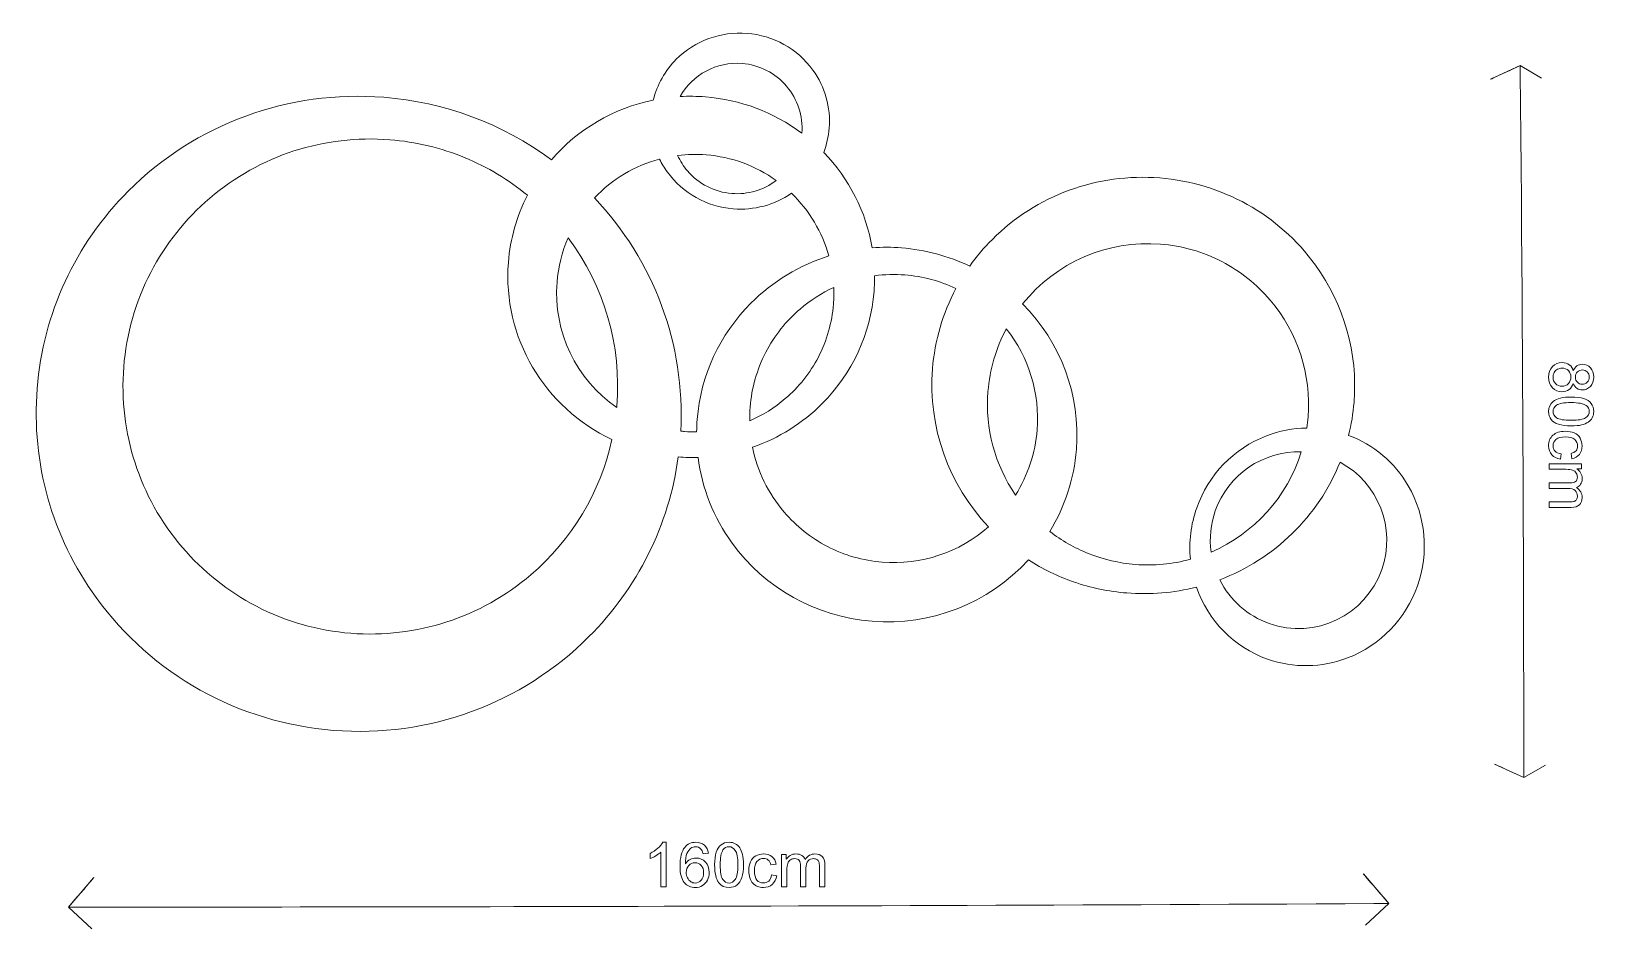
# Model space of a CAD drawing. Header units: inches. Extents: x -50 to 20.2, y 11.5 to 51.8.
import ezdxf

# ---------------------------------------------------------------- set-up
doc = ezdxf.new("R2010")
doc.units = ezdxf.units.IN
doc.header["$MEASUREMENT"] = 0
doc.layers.add('Layer 1', color=7, linetype='Continuous')

msp = doc.modelspace()

# ---------------------------------------------------------------- linework, layer by layer
at = {"layer": 'Layer 1', "color": 250, "lineweight": 18}
for points, knots in [([(-26.622, 46.045), (-25.435, 47.416), (-23.82, 48.358), (-22.042, 48.723), (-22.042, 48.723), (-21.872, 49.415), (-21.512, 50.048), (-21.007, 50.552), (-21.007, 50.552), (-20.169, 51.39), (-19.01, 51.811), (-17.829, 51.717), (-17.829, 51.717), (-16.648, 51.624), (-15.569, 51.026), (-14.873, 50.066), (-14.873, 50.066), (-14.325, 49.309), (-14.064, 48.393), (-14.138, 47.461), (-14.138, 47.461), (-14.168, 47.088), (-14.25, 46.722), (-14.384, 46.372), (-14.384, 46.372), (-13.245, 45.196), (-12.479, 43.706), (-12.208, 42.089), (-12.208, 42.089), (-11.768, 42.121), (-11.327, 42.119), (-10.887, 42.085), (-10.887, 42.085), (-9.824, 42), (-8.786, 41.723), (-7.824, 41.262), (-7.824, 41.262), (-7.52, 41.692), (-7.179, 42.095), (-6.806, 42.467), (-6.806, 42.467), (-4.823, 44.45), (-2.081, 45.444), (0.713, 45.223), (0.713, 45.223), (3.508, 45.002), (6.061, 43.587), (7.708, 41.315), (7.708, 41.315), (9.004, 39.526), (9.62, 37.36), (9.446, 35.157), (9.446, 35.157), (9.406, 34.654), (9.325, 34.156), (9.204, 33.667), (9.204, 33.667), (10.334, 33.245), (11.273, 32.448), (11.88, 31.404), (11.88, 31.404), (12.674, 30.038), (12.819, 28.402), (12.295, 26.914), (12.295, 26.914), (11.771, 25.427), (10.632, 24.242), (9.16, 23.676), (9.16, 23.676), (8, 23.23), (6.733, 23.208), (5.56, 23.621), (5.56, 23.621), (4.047, 24.154), (2.885, 25.346), (2.363, 26.851), (2.363, 26.851), (1.343, 26.593), (0.288, 26.506), (-0.762, 26.589), (-0.762, 26.589), (-1.577, 26.654), (-2.382, 26.82), (-3.155, 27.087), (-3.155, 27.087), (-3.869, 27.334), (-4.552, 27.665), (-5.188, 28.073), (-5.188, 28.073), (-6.978, 26.116), (-9.568, 25.112), (-12.214, 25.321), (-12.214, 25.321), (-14.727, 25.52), (-17.022, 26.791), (-18.503, 28.833), (-18.503, 28.833), (-19.327, 29.968), (-19.855, 31.288), (-20.03, 32.679), (-20.03, 32.679), (-20.327, 32.669), (-20.624, 32.675), (-20.921, 32.696), (-20.921, 32.696), (-21.127, 31.176), (-21.581, 29.7), (-22.266, 28.326), (-22.266, 28.326), (-22.949, 26.958), (-23.852, 25.71), (-24.933, 24.629), (-24.933, 24.629), (-27.958, 21.601), (-32.144, 20.085), (-36.406, 20.422), (-36.406, 20.422), (-40.67, 20.759), (-44.565, 22.917), (-47.077, 26.383), (-47.077, 26.383), (-49.055, 29.112), (-49.994, 32.416), (-49.728, 35.777), (-49.728, 35.777), (-49.462, 39.137), (-48.014, 42.255), (-45.632, 44.638), (-45.632, 44.638), (-42.606, 47.666), (-38.42, 49.183), (-34.157, 48.846), (-34.157, 48.846), (-31.427, 48.63), (-28.825, 47.67), (-26.622, 46.045)], [0, 0, 0, 0, 0.028571, 0.028571, 0.028571, 0.028571, 0.057143, 0.057143, 0.057143, 0.057143, 0.085714, 0.085714, 0.085714, 0.085714, 0.114286, 0.114286, 0.114286, 0.114286, 0.142857, 0.142857, 0.142857, 0.142857, 0.171429, 0.171429, 0.171429, 0.171429, 0.2, 0.2, 0.2, 0.2, 0.228571, 0.228571, 0.228571, 0.228571, 0.257143, 0.257143, 0.257143, 0.257143, 0.285714, 0.285714, 0.285714, 0.285714, 0.314286, 0.314286, 0.314286, 0.314286, 0.342857, 0.342857, 0.342857, 0.342857, 0.371429, 0.371429, 0.371429, 0.371429, 0.4, 0.4, 0.4, 0.4, 0.428571, 0.428571, 0.428571, 0.428571, 0.457143, 0.457143, 0.457143, 0.457143, 0.485714, 0.485714, 0.485714, 0.485714, 0.514286, 0.514286, 0.514286, 0.514286, 0.542857, 0.542857, 0.542857, 0.542857, 0.571429, 0.571429, 0.571429, 0.571429, 0.6, 0.6, 0.6, 0.6, 0.628571, 0.628571, 0.628571, 0.628571, 0.657143, 0.657143, 0.657143, 0.657143, 0.685714, 0.685714, 0.685714, 0.685714, 0.714286, 0.714286, 0.714286, 0.714286, 0.742857, 0.742857, 0.742857, 0.742857, 0.771429, 0.771429, 0.771429, 0.771429, 0.8, 0.8, 0.8, 0.8, 0.828571, 0.828571, 0.828571, 0.828571, 0.857143, 0.857143, 0.857143, 0.857143, 0.885714, 0.885714, 0.885714, 0.885714, 0.914286, 0.914286, 0.914286, 0.914286, 0.942857, 0.942857, 0.942857, 0.942857, 1, 1, 1, 1]), ([(-20.836, 48.879), (-20.457, 48.9), (-20.078, 48.896), (-19.699, 48.866), (-19.699, 48.866), (-18.129, 48.742), (-16.623, 48.178), (-15.363, 47.235), (-15.363, 47.235), (-15.308, 48.004), (-15.555, 48.758), (-16.056, 49.345), (-16.056, 49.345), (-16.56, 49.936), (-17.278, 50.302), (-18.052, 50.364), (-18.052, 50.364), (-19.197, 50.454), (-20.281, 49.867), (-20.836, 48.879)], [0, 0, 0, 0, 0.166667, 0.166667, 0.166667, 0.166667, 0.333333, 0.333333, 0.333333, 0.333333, 0.5, 0.5, 0.5, 0.5, 0.666667, 0.666667, 0.666667, 0.666667, 1, 1, 1, 1]), ([(16.908, 50.27), (15.502, 49.613), (15.585, 49.658), (15.585, 49.658), (15.585, 49.658), (15.585, 49.658), (16.908, 50.27), (16.908, 50.27)], [0, 0, 0, 0, 0.333333, 0.333333, 0.333333, 0.333333, 1, 1, 1, 1]), ([(16.908, 50.27), (16.91, 50.15), (16.911, 50.031), (16.912, 49.911), (16.912, 49.911), (17.075, 35.002), (17.075, 18.297), (17.075, 18.297)], [0, 0, 0, 0, 0.333333, 0.333333, 0.333333, 0.333333, 1, 1, 1, 1]), ([(16.908, 50.27), (16.908, 50.27), (17.877, 49.703), (17.877, 49.703), (17.877, 49.703), (17.877, 49.703), (16.908, 50.27), (16.908, 50.27)], [0, 0, 0, 0, 0.333333, 0.333333, 0.333333, 0.333333, 1, 1, 1, 1]), ([(-27.701, 44.448), (-28.545, 45.143), (-29.488, 45.711), (-30.499, 46.13), (-30.499, 46.13), (-31.576, 46.577), (-32.718, 46.848), (-33.881, 46.94), (-33.881, 46.94), (-36.829, 47.174), (-39.722, 46.234), (-41.972, 44.315), (-41.972, 44.315), (-43.061, 43.385), (-43.965, 42.252), (-44.625, 40.981), (-44.625, 40.981), (-45.311, 39.66), (-45.72, 38.221), (-45.837, 36.737), (-45.837, 36.737), (-46.07, 33.789), (-45.131, 30.896), (-43.212, 28.647), (-43.212, 28.647), (-42.282, 27.557), (-41.149, 26.654), (-39.878, 25.993), (-39.878, 25.993), (-38.557, 25.307), (-37.117, 24.898), (-35.634, 24.781), (-35.634, 24.781), (-32.686, 24.548), (-29.793, 25.487), (-27.544, 27.406), (-27.544, 27.406), (-25.699, 28.98), (-24.417, 31.109), (-23.9, 33.478), (-23.9, 33.478), (-26.935, 34.917), (-28.821, 38.059), (-28.554, 41.433), (-28.554, 41.433), (-28.471, 42.486), (-28.183, 43.509), (-27.701, 44.448)], [0, 0, 0, 0, 0.076923, 0.076923, 0.076923, 0.076923, 0.153846, 0.153846, 0.153846, 0.153846, 0.230769, 0.230769, 0.230769, 0.230769, 0.307692, 0.307692, 0.307692, 0.307692, 0.384615, 0.384615, 0.384615, 0.384615, 0.461538, 0.461538, 0.461538, 0.461538, 0.538462, 0.538462, 0.538462, 0.538462, 0.615385, 0.615385, 0.615385, 0.615385, 0.692308, 0.692308, 0.692308, 0.692308, 0.769231, 0.769231, 0.769231, 0.769231, 0.846154, 0.846154, 0.846154, 0.846154, 1, 1, 1, 1]), ([(-14.152, 41.721), (-14.45, 42.792), (-15.033, 43.766), (-15.834, 44.538), (-15.834, 44.538), (-16.601, 44.009), (-17.522, 43.765), (-18.453, 43.838), (-18.453, 43.838), (-19.634, 43.932), (-20.714, 44.53), (-21.41, 45.491), (-21.41, 45.491), (-21.543, 45.675), (-21.66, 45.869), (-21.76, 46.073), (-21.76, 46.073), (-22.877, 45.775), (-23.89, 45.169), (-24.684, 44.329), (-24.684, 44.329), (-22.015, 41.504), (-20.604, 37.749), (-20.811, 33.857), (-20.811, 33.857), (-20.757, 33.851), (-20.702, 33.846), (-20.647, 33.842), (-20.647, 33.842), (-20.463, 33.827), (-20.279, 33.821), (-20.095, 33.822), (-20.095, 33.822), (-20.093, 34.007), (-20.085, 34.192), (-20.07, 34.377), (-20.07, 34.377), (-19.913, 36.359), (-19.059, 38.197), (-17.654, 39.603), (-17.654, 39.603), (-16.677, 40.581), (-15.472, 41.309), (-14.152, 41.721)], [0, 0, 0, 0, 0.083333, 0.083333, 0.083333, 0.083333, 0.166667, 0.166667, 0.166667, 0.166667, 0.25, 0.25, 0.25, 0.25, 0.333333, 0.333333, 0.333333, 0.333333, 0.416667, 0.416667, 0.416667, 0.416667, 0.5, 0.5, 0.5, 0.5, 0.583333, 0.583333, 0.583333, 0.583333, 0.666667, 0.666667, 0.666667, 0.666667, 0.75, 0.75, 0.75, 0.75, 0.833333, 0.833333, 0.833333, 0.833333, 1, 1, 1, 1]), ([(-20.948, 46.232), (-20.834, 45.983), (-20.686, 45.751), (-20.508, 45.543), (-20.508, 45.543), (-20.004, 44.953), (-19.288, 44.588), (-18.514, 44.527), (-18.514, 44.527), (-17.796, 44.47), (-17.089, 44.678), (-16.518, 45.11), (-16.518, 45.11), (-17.442, 45.776), (-18.526, 46.172), (-19.664, 46.262), (-19.664, 46.262), (-20.092, 46.296), (-20.522, 46.286), (-20.948, 46.232)], [0, 0, 0, 0, 0.166667, 0.166667, 0.166667, 0.166667, 0.333333, 0.333333, 0.333333, 0.333333, 0.5, 0.5, 0.5, 0.5, 0.666667, 0.666667, 0.666667, 0.666667, 1, 1, 1, 1]), ([(-23.683, 34.917), (-23.681, 34.939), (-23.679, 34.961), (-23.678, 34.984), (-23.678, 34.984), (-23.463, 37.696), (-24.239, 40.364), (-25.87, 42.534), (-25.87, 42.534), (-26.144, 41.904), (-26.311, 41.229), (-26.366, 40.543), (-26.366, 40.543), (-26.542, 38.313), (-25.513, 36.175), (-23.683, 34.917)], [0, 0, 0, 0, 0.2, 0.2, 0.2, 0.2, 0.4, 0.4, 0.4, 0.4, 0.6, 0.6, 0.6, 0.6, 1, 1, 1, 1]), ([(7.321, 33.996), (7.346, 34.161), (7.365, 34.326), (7.378, 34.492), (7.378, 34.492), (7.53, 36.406), (6.92, 38.283), (5.674, 39.743), (5.674, 39.743), (5.071, 40.45), (4.336, 41.037), (3.51, 41.466), (3.51, 41.466), (2.654, 41.911), (1.719, 42.176), (0.756, 42.252), (0.756, 42.252), (-1.637, 42.442), (-3.949, 41.434), (-5.444, 39.569), (-5.444, 39.569), (-3.726, 37.836), (-2.838, 35.469), (-3.031, 33.029), (-3.031, 33.029), (-3.134, 31.726), (-3.542, 30.468), (-4.224, 29.354), (-4.224, 29.354), (-3.697, 28.946), (-3.115, 28.612), (-2.495, 28.364), (-2.495, 28.364), (-1.82, 28.093), (-1.107, 27.928), (-0.382, 27.871), (-0.382, 27.871), (0.451, 27.805), (1.286, 27.882), (2.091, 28.103), (2.091, 28.103), (2.017, 28.883), (2.116, 29.667), (2.376, 30.408), (2.376, 30.408), (2.9, 31.894), (4.039, 33.079), (5.511, 33.646), (5.511, 33.646), (6.089, 33.868), (6.703, 33.988), (7.321, 33.996)], [0, 0, 0, 0, 0.071429, 0.071429, 0.071429, 0.071429, 0.142857, 0.142857, 0.142857, 0.142857, 0.214286, 0.214286, 0.214286, 0.214286, 0.285714, 0.285714, 0.285714, 0.285714, 0.357143, 0.357143, 0.357143, 0.357143, 0.428571, 0.428571, 0.428571, 0.428571, 0.5, 0.5, 0.5, 0.5, 0.571429, 0.571429, 0.571429, 0.571429, 0.642857, 0.642857, 0.642857, 0.642857, 0.714286, 0.714286, 0.714286, 0.714286, 0.785714, 0.785714, 0.785714, 0.785714, 0.857143, 0.857143, 0.857143, 0.857143, 1, 1, 1, 1]), ([(-6.98, 29.559), (-8.781, 31.47), (-9.703, 34.025), (-9.495, 36.655), (-9.495, 36.655), (-9.395, 37.913), (-9.038, 39.142), (-8.446, 40.255), (-8.446, 40.255), (-9.164, 40.6), (-9.938, 40.807), (-10.733, 40.87), (-10.733, 40.87), (-11.188, 40.906), (-11.646, 40.895), (-12.099, 40.835), (-12.099, 40.835), (-12.097, 40.601), (-12.105, 40.366), (-12.123, 40.133), (-12.123, 40.133), (-12.274, 38.223), (-13.098, 36.45), (-14.451, 35.095), (-14.451, 35.095), (-15.332, 34.213), (-16.406, 33.542), (-17.582, 33.133), (-17.582, 33.133), (-17.364, 32.058), (-16.873, 31.056), (-16.16, 30.221), (-16.16, 30.221), (-15.619, 29.588), (-14.96, 29.063), (-14.221, 28.679), (-14.221, 28.679), (-13.453, 28.28), (-12.616, 28.043), (-11.753, 27.974), (-11.753, 27.974), (-10.006, 27.836), (-8.294, 28.407), (-6.98, 29.559)], [0, 0, 0, 0, 0.083333, 0.083333, 0.083333, 0.083333, 0.166667, 0.166667, 0.166667, 0.166667, 0.25, 0.25, 0.25, 0.25, 0.333333, 0.333333, 0.333333, 0.333333, 0.416667, 0.416667, 0.416667, 0.416667, 0.5, 0.5, 0.5, 0.5, 0.583333, 0.583333, 0.583333, 0.583333, 0.666667, 0.666667, 0.666667, 0.666667, 0.75, 0.75, 0.75, 0.75, 0.833333, 0.833333, 0.833333, 0.833333, 1, 1, 1, 1]), ([(-17.71, 34.321), (-17.13, 34.569), (-16.59, 34.905), (-16.11, 35.315), (-16.11, 35.315), (-15.5, 35.836), (-14.994, 36.471), (-14.624, 37.183), (-14.624, 37.183), (-14.24, 37.923), (-14.011, 38.73), (-13.945, 39.56), (-13.945, 39.56), (-13.925, 39.808), (-13.921, 40.057), (-13.93, 40.306), (-13.93, 40.306), (-14.477, 40.056), (-14.987, 39.73), (-15.444, 39.339), (-15.444, 39.339), (-16.077, 38.798), (-16.603, 38.139), (-16.986, 37.4), (-16.986, 37.4), (-17.385, 36.632), (-17.623, 35.795), (-17.691, 34.932), (-17.691, 34.932), (-17.707, 34.729), (-17.713, 34.525), (-17.71, 34.321)], [0, 0, 0, 0, 0.111111, 0.111111, 0.111111, 0.111111, 0.222222, 0.222222, 0.222222, 0.222222, 0.333333, 0.333333, 0.333333, 0.333333, 0.444444, 0.444444, 0.444444, 0.444444, 0.555556, 0.555556, 0.555556, 0.555556, 0.666667, 0.666667, 0.666667, 0.666667, 0.777778, 0.777778, 0.777778, 0.777778, 1, 1, 1, 1]), ([(-5.763, 30.986), (-5.209, 31.868), (-4.878, 32.872), (-4.795, 33.912), (-4.795, 33.912), (-4.666, 35.553), (-5.16, 37.165), (-6.182, 38.449), (-6.182, 38.449), (-6.647, 37.576), (-6.925, 36.618), (-7.003, 35.63), (-7.003, 35.63), (-7.134, 33.978), (-6.698, 32.349), (-5.763, 30.986)], [0, 0, 0, 0, 0.2, 0.2, 0.2, 0.2, 0.4, 0.4, 0.4, 0.4, 0.6, 0.6, 0.6, 0.6, 1, 1, 1, 1]), ([(19.3, 36.557), (19.337, 36.659), (19.39, 36.734), (19.459, 36.783), (19.459, 36.783), (19.527, 36.831), (19.609, 36.856), (19.705, 36.856), (19.705, 36.856), (19.85, 36.856), (19.971, 36.804), (20.07, 36.7), (20.07, 36.7), (20.169, 36.596), (20.218, 36.458), (20.218, 36.285), (20.218, 36.285), (20.218, 36.111), (20.168, 35.972), (20.067, 35.866), (20.067, 35.866), (19.966, 35.76), (19.843, 35.707), (19.698, 35.707), (19.698, 35.707), (19.606, 35.707), (19.526, 35.731), (19.458, 35.779), (19.458, 35.779), (19.39, 35.828), (19.337, 35.901), (19.3, 36), (19.3, 36), (19.26, 35.878), (19.196, 35.785), (19.107, 35.721), (19.107, 35.721), (19.019, 35.658), (18.913, 35.626), (18.79, 35.626), (18.79, 35.626), (18.62, 35.626), (18.477, 35.686), (18.361, 35.806), (18.361, 35.806), (18.246, 35.926), (18.188, 36.085), (18.188, 36.281), (18.188, 36.281), (18.188, 36.477), (18.246, 36.635), (18.362, 36.755), (18.362, 36.755), (18.478, 36.876), (18.623, 36.936), (18.796, 36.936), (18.796, 36.936), (18.926, 36.936), (19.034, 36.903), (19.121, 36.837), (19.121, 36.837), (19.209, 36.772), (19.268, 36.678), (19.3, 36.557)], [0, 0, 0, 0, 0.058824, 0.058824, 0.058824, 0.058824, 0.117647, 0.117647, 0.117647, 0.117647, 0.176471, 0.176471, 0.176471, 0.176471, 0.235294, 0.235294, 0.235294, 0.235294, 0.294118, 0.294118, 0.294118, 0.294118, 0.352941, 0.352941, 0.352941, 0.352941, 0.411765, 0.411765, 0.411765, 0.411765, 0.470588, 0.470588, 0.470588, 0.470588, 0.529412, 0.529412, 0.529412, 0.529412, 0.588235, 0.588235, 0.588235, 0.588235, 0.647059, 0.647059, 0.647059, 0.647059, 0.705882, 0.705882, 0.705882, 0.705882, 0.764706, 0.764706, 0.764706, 0.764706, 0.823529, 0.823529, 0.823529, 0.823529, 0.882353, 0.882353, 0.882353, 0.882353, 1, 1, 1, 1]), ([(18.795, 36.685), (18.726, 36.685), (18.658, 36.668), (18.593, 36.635), (18.593, 36.635), (18.528, 36.603), (18.478, 36.553), (18.442, 36.488), (18.442, 36.488), (18.406, 36.423), (18.388, 36.353), (18.388, 36.278), (18.388, 36.278), (18.388, 36.161), (18.426, 36.065), (18.501, 35.989), (18.501, 35.989), (18.576, 35.913), (18.671, 35.875), (18.787, 35.875), (18.787, 35.875), (18.905, 35.875), (19.002, 35.914), (19.079, 35.992), (19.079, 35.992), (19.156, 36.071), (19.194, 36.169), (19.194, 36.286), (19.194, 36.286), (19.194, 36.401), (19.156, 36.496), (19.08, 36.572), (19.08, 36.572), (19.004, 36.647), (18.909, 36.685), (18.795, 36.685)], [0, 0, 0, 0, 0.1, 0.1, 0.1, 0.1, 0.2, 0.2, 0.2, 0.2, 0.3, 0.3, 0.3, 0.3, 0.4, 0.4, 0.4, 0.4, 0.5, 0.5, 0.5, 0.5, 0.6, 0.6, 0.6, 0.6, 0.7, 0.7, 0.7, 0.7, 0.8, 0.8, 0.8, 0.8, 1, 1, 1, 1]), ([(19.714, 36.606), (19.62, 36.606), (19.543, 36.576), (19.483, 36.516), (19.483, 36.516), (19.423, 36.455), (19.393, 36.376), (19.393, 36.279), (19.393, 36.279), (19.393, 36.185), (19.423, 36.108), (19.482, 36.048), (19.482, 36.048), (19.541, 35.988), (19.614, 35.958), (19.7, 35.958), (19.7, 35.958), (19.79, 35.958), (19.865, 35.989), (19.926, 36.051), (19.926, 36.051), (19.987, 36.113), (20.017, 36.19), (20.017, 36.282), (20.017, 36.282), (20.017, 36.375), (19.987, 36.453), (19.928, 36.514), (19.928, 36.514), (19.868, 36.576), (19.796, 36.606), (19.714, 36.606)], [0, 0, 0, 0, 0.111111, 0.111111, 0.111111, 0.111111, 0.222222, 0.222222, 0.222222, 0.222222, 0.333333, 0.333333, 0.333333, 0.333333, 0.444444, 0.444444, 0.444444, 0.444444, 0.555556, 0.555556, 0.555556, 0.555556, 0.666667, 0.666667, 0.666667, 0.666667, 0.777778, 0.777778, 0.777778, 0.777778, 1, 1, 1, 1]), ([(19.202, 35.388), (19.437, 35.388), (19.627, 35.364), (19.77, 35.316), (19.77, 35.316), (19.913, 35.267), (20.024, 35.195), (20.102, 35.1), (20.102, 35.1), (20.179, 35.004), (20.218, 34.885), (20.218, 34.74), (20.218, 34.74), (20.218, 34.633), (20.196, 34.54), (20.153, 34.459), (20.153, 34.459), (20.111, 34.378), (20.049, 34.312), (19.968, 34.26), (19.968, 34.26), (19.887, 34.207), (19.788, 34.166), (19.672, 34.136), (19.672, 34.136), (19.556, 34.106), (19.399, 34.091), (19.202, 34.091), (19.202, 34.091), (18.969, 34.091), (18.781, 34.116), (18.637, 34.163), (18.637, 34.163), (18.494, 34.211), (18.383, 34.283), (18.305, 34.378), (18.305, 34.378), (18.227, 34.474), (18.188, 34.594), (18.188, 34.74), (18.188, 34.74), (18.188, 34.932), (18.256, 35.082), (18.394, 35.191), (18.394, 35.191), (18.559, 35.322), (18.829, 35.388), (19.202, 35.388)], [0, 0, 0, 0, 0.076923, 0.076923, 0.076923, 0.076923, 0.153846, 0.153846, 0.153846, 0.153846, 0.230769, 0.230769, 0.230769, 0.230769, 0.307692, 0.307692, 0.307692, 0.307692, 0.384615, 0.384615, 0.384615, 0.384615, 0.461538, 0.461538, 0.461538, 0.461538, 0.538462, 0.538462, 0.538462, 0.538462, 0.615385, 0.615385, 0.615385, 0.615385, 0.692308, 0.692308, 0.692308, 0.692308, 0.769231, 0.769231, 0.769231, 0.769231, 0.846154, 0.846154, 0.846154, 0.846154, 1, 1, 1, 1]), ([(19.202, 35.137), (18.876, 35.137), (18.659, 35.099), (18.55, 35.022), (18.55, 35.022), (18.442, 34.946), (18.388, 34.852), (18.388, 34.74), (18.388, 34.74), (18.388, 34.628), (18.443, 34.534), (18.551, 34.457), (18.551, 34.457), (18.659, 34.381), (18.877, 34.342), (19.202, 34.342), (19.202, 34.342), (19.529, 34.342), (19.747, 34.381), (19.854, 34.457), (19.854, 34.457), (19.962, 34.534), (20.016, 34.628), (20.016, 34.742), (20.016, 34.742), (20.016, 34.855), (19.968, 34.944), (19.873, 35.011), (19.873, 35.011), (19.753, 35.095), (19.528, 35.137), (19.202, 35.137)], [0, 0, 0, 0, 0.111111, 0.111111, 0.111111, 0.111111, 0.222222, 0.222222, 0.222222, 0.222222, 0.333333, 0.333333, 0.333333, 0.333333, 0.444444, 0.444444, 0.444444, 0.444444, 0.555556, 0.555556, 0.555556, 0.555556, 0.666667, 0.666667, 0.666667, 0.666667, 0.777778, 0.777778, 0.777778, 0.777778, 1, 1, 1, 1]), ([(18.749, 32.835), (18.749, 32.835), (18.718, 32.596), (18.718, 32.596), (18.718, 32.596), (18.553, 32.622), (18.423, 32.689), (18.329, 32.797), (18.329, 32.797), (18.236, 32.905), (18.189, 33.038), (18.189, 33.195), (18.189, 33.195), (18.189, 33.392), (18.253, 33.551), (18.382, 33.67), (18.382, 33.67), (18.511, 33.79), (18.696, 33.85), (18.936, 33.85), (18.936, 33.85), (19.092, 33.85), (19.228, 33.824), (19.345, 33.773), (19.345, 33.773), (19.461, 33.721), (19.549, 33.643), (19.607, 33.537), (19.607, 33.537), (19.665, 33.432), (19.695, 33.317), (19.695, 33.194), (19.695, 33.194), (19.695, 33.037), (19.655, 32.909), (19.576, 32.81), (19.576, 32.81), (19.496, 32.71), (19.384, 32.647), (19.239, 32.618), (19.239, 32.618), (19.239, 32.618), (19.202, 32.856), (19.202, 32.856), (19.202, 32.856), (19.299, 32.878), (19.371, 32.918), (19.421, 32.976), (19.421, 32.976), (19.469, 33.033), (19.494, 33.103), (19.494, 33.184), (19.494, 33.184), (19.494, 33.307), (19.45, 33.407), (19.361, 33.484), (19.361, 33.484), (19.273, 33.561), (19.134, 33.599), (18.943, 33.599), (18.943, 33.599), (18.75, 33.599), (18.609, 33.562), (18.521, 33.488), (18.521, 33.488), (18.434, 33.414), (18.39, 33.317), (18.39, 33.197), (18.39, 33.197), (18.39, 33.102), (18.419, 33.022), (18.478, 32.958), (18.478, 32.958), (18.537, 32.893), (18.627, 32.853), (18.749, 32.835)], [0, 0, 0, 0, 0.05, 0.05, 0.05, 0.05, 0.1, 0.1, 0.1, 0.1, 0.15, 0.15, 0.15, 0.15, 0.2, 0.2, 0.2, 0.2, 0.25, 0.25, 0.25, 0.25, 0.3, 0.3, 0.3, 0.3, 0.35, 0.35, 0.35, 0.35, 0.4, 0.4, 0.4, 0.4, 0.45, 0.45, 0.45, 0.45, 0.5, 0.5, 0.5, 0.5, 0.55, 0.55, 0.55, 0.55, 0.6, 0.6, 0.6, 0.6, 0.65, 0.65, 0.65, 0.65, 0.7, 0.7, 0.7, 0.7, 0.75, 0.75, 0.75, 0.75, 0.8, 0.8, 0.8, 0.8, 0.85, 0.85, 0.85, 0.85, 0.9, 0.9, 0.9, 0.9, 1, 1, 1, 1]), ([(7.078, 32.924), (5.358, 32.978), (3.789, 31.91), (3.213, 30.277), (3.213, 30.277), (3.004, 29.682), (2.938, 29.051), (3.023, 28.428), (3.023, 28.428), (4.961, 29.259), (6.454, 30.907), (7.078, 32.924)], [0, 0, 0, 0, 0.25, 0.25, 0.25, 0.25, 0.5, 0.5, 0.5, 0.5, 1, 1, 1, 1]), ([(3.41, 27.182), (3.87, 26.264), (4.664, 25.562), (5.636, 25.219), (5.636, 25.219), (7.7, 24.492), (9.966, 25.577), (10.693, 27.642), (10.693, 27.642), (11.347, 29.495), (10.54, 31.546), (8.816, 32.46), (8.816, 32.46), (7.841, 30.022), (5.861, 28.113), (3.41, 27.182)], [0, 0, 0, 0, 0.2, 0.2, 0.2, 0.2, 0.4, 0.4, 0.4, 0.4, 0.6, 0.6, 0.6, 0.6, 1, 1, 1, 1]), ([(18.221, 32.386), (18.221, 32.386), (19.662, 32.386), (19.662, 32.386), (19.662, 32.386), (19.662, 32.386), (19.662, 32.168), (19.662, 32.168), (19.662, 32.168), (19.662, 32.168), (19.46, 32.168), (19.46, 32.168), (19.46, 32.168), (19.53, 32.123), (19.587, 32.063), (19.63, 31.988), (19.63, 31.988), (19.673, 31.913), (19.695, 31.827), (19.695, 31.731), (19.695, 31.731), (19.695, 31.625), (19.672, 31.537), (19.628, 31.469), (19.628, 31.469), (19.584, 31.401), (19.522, 31.353), (19.442, 31.325), (19.442, 31.325), (19.61, 31.21), (19.695, 31.062), (19.695, 30.88), (19.695, 30.88), (19.695, 30.737), (19.655, 30.627), (19.576, 30.55), (19.576, 30.55), (19.496, 30.473), (19.375, 30.435), (19.21, 30.435), (19.21, 30.435), (19.21, 30.435), (18.221, 30.435), (18.221, 30.435), (18.221, 30.435), (18.221, 30.435), (18.221, 30.678), (18.221, 30.678), (18.221, 30.678), (18.221, 30.678), (19.129, 30.678), (19.129, 30.678), (19.129, 30.678), (19.227, 30.678), (19.297, 30.685), (19.34, 30.701), (19.34, 30.701), (19.383, 30.717), (19.417, 30.746), (19.444, 30.787), (19.444, 30.787), (19.47, 30.829), (19.483, 30.878), (19.483, 30.934), (19.483, 30.934), (19.483, 31.035), (19.449, 31.119), (19.382, 31.186), (19.382, 31.186), (19.315, 31.253), (19.207, 31.287), (19.059, 31.287), (19.059, 31.287), (19.059, 31.287), (18.221, 31.287), (18.221, 31.287), (18.221, 31.287), (18.221, 31.287), (18.221, 31.531), (18.221, 31.531), (18.221, 31.531), (18.221, 31.531), (19.157, 31.531), (19.157, 31.531), (19.157, 31.531), (19.266, 31.531), (19.347, 31.551), (19.402, 31.591), (19.402, 31.591), (19.456, 31.63), (19.483, 31.695), (19.483, 31.786), (19.483, 31.786), (19.483, 31.854), (19.465, 31.918), (19.428, 31.976), (19.428, 31.976), (19.392, 32.035), (19.34, 32.077), (19.27, 32.103), (19.27, 32.103), (19.2, 32.129), (19.1, 32.142), (18.969, 32.142), (18.969, 32.142), (18.969, 32.142), (18.221, 32.142), (18.221, 32.142), (18.221, 32.142), (18.221, 32.142), (18.221, 32.386), (18.221, 32.386)], [0, 0, 0, 0, 0.034483, 0.034483, 0.034483, 0.034483, 0.068966, 0.068966, 0.068966, 0.068966, 0.103448, 0.103448, 0.103448, 0.103448, 0.137931, 0.137931, 0.137931, 0.137931, 0.172414, 0.172414, 0.172414, 0.172414, 0.206897, 0.206897, 0.206897, 0.206897, 0.241379, 0.241379, 0.241379, 0.241379, 0.275862, 0.275862, 0.275862, 0.275862, 0.310345, 0.310345, 0.310345, 0.310345, 0.344828, 0.344828, 0.344828, 0.344828, 0.37931, 0.37931, 0.37931, 0.37931, 0.413793, 0.413793, 0.413793, 0.413793, 0.448276, 0.448276, 0.448276, 0.448276, 0.482759, 0.482759, 0.482759, 0.482759, 0.517241, 0.517241, 0.517241, 0.517241, 0.551724, 0.551724, 0.551724, 0.551724, 0.586207, 0.586207, 0.586207, 0.586207, 0.62069, 0.62069, 0.62069, 0.62069, 0.655172, 0.655172, 0.655172, 0.655172, 0.689655, 0.689655, 0.689655, 0.689655, 0.724138, 0.724138, 0.724138, 0.724138, 0.758621, 0.758621, 0.758621, 0.758621, 0.793103, 0.793103, 0.793103, 0.793103, 0.827586, 0.827586, 0.827586, 0.827586, 0.862069, 0.862069, 0.862069, 0.862069, 0.896552, 0.896552, 0.896552, 0.896552, 0.931034, 0.931034, 0.931034, 0.931034, 1, 1, 1, 1]), ([(17.075, 18.297), (15.669, 18.953), (15.752, 18.908), (15.752, 18.908), (15.752, 18.908), (15.752, 18.908), (17.075, 18.297), (17.075, 18.297)], [0, 0, 0, 0, 0.333333, 0.333333, 0.333333, 0.333333, 1, 1, 1, 1]), ([(17.075, 18.297), (17.075, 18.297), (18.044, 18.864), (18.044, 18.864), (18.044, 18.864), (18.044, 18.864), (17.075, 18.297), (17.075, 18.297)], [0, 0, 0, 0, 0.333333, 0.333333, 0.333333, 0.333333, 1, 1, 1, 1]), ([(-21.457, 13.4), (-21.457, 13.4), (-21.701, 13.4), (-21.701, 13.4), (-21.701, 13.4), (-21.701, 13.4), (-21.701, 14.955), (-21.701, 14.955), (-21.701, 14.955), (-21.76, 14.899), (-21.837, 14.843), (-21.932, 14.787), (-21.932, 14.787), (-22.028, 14.731), (-22.113, 14.689), (-22.189, 14.661), (-22.189, 14.661), (-22.189, 14.661), (-22.189, 14.897), (-22.189, 14.897), (-22.189, 14.897), (-22.053, 14.961), (-21.933, 15.039), (-21.831, 15.13), (-21.831, 15.13), (-21.729, 15.222), (-21.656, 15.31), (-21.614, 15.396), (-21.614, 15.396), (-21.614, 15.396), (-21.457, 15.396), (-21.457, 15.396), (-21.457, 15.396), (-21.457, 15.396), (-21.457, 13.4), (-21.457, 13.4)], [0, 0, 0, 0, 0.1, 0.1, 0.1, 0.1, 0.2, 0.2, 0.2, 0.2, 0.3, 0.3, 0.3, 0.3, 0.4, 0.4, 0.4, 0.4, 0.5, 0.5, 0.5, 0.5, 0.6, 0.6, 0.6, 0.6, 0.7, 0.7, 0.7, 0.7, 0.8, 0.8, 0.8, 0.8, 1, 1, 1, 1]), ([(-19.565, 14.901), (-19.565, 14.901), (-19.807, 14.882), (-19.807, 14.882), (-19.807, 14.882), (-19.829, 14.978), (-19.86, 15.048), (-19.899, 15.091), (-19.899, 15.091), (-19.966, 15.161), (-20.047, 15.195), (-20.144, 15.195), (-20.144, 15.195), (-20.222, 15.195), (-20.29, 15.174), (-20.349, 15.13), (-20.349, 15.13), (-20.425, 15.074), (-20.486, 14.992), (-20.531, 14.885), (-20.531, 14.885), (-20.574, 14.777), (-20.598, 14.624), (-20.599, 14.425), (-20.599, 14.425), (-20.541, 14.514), (-20.469, 14.581), (-20.384, 14.625), (-20.384, 14.625), (-20.299, 14.668), (-20.21, 14.689), (-20.117, 14.689), (-20.117, 14.689), (-19.954, 14.689), (-19.815, 14.63), (-19.701, 14.51), (-19.701, 14.51), (-19.587, 14.39), (-19.529, 14.235), (-19.529, 14.045), (-19.529, 14.045), (-19.529, 13.92), (-19.556, 13.805), (-19.61, 13.697), (-19.61, 13.697), (-19.664, 13.59), (-19.738, 13.508), (-19.832, 13.451), (-19.832, 13.451), (-19.926, 13.394), (-20.032, 13.366), (-20.152, 13.366), (-20.152, 13.366), (-20.356, 13.366), (-20.521, 13.44), (-20.649, 13.59), (-20.649, 13.59), (-20.778, 13.74), (-20.842, 13.987), (-20.842, 14.33), (-20.842, 14.33), (-20.842, 14.714), (-20.771, 14.994), (-20.629, 15.168), (-20.629, 15.168), (-20.506, 15.32), (-20.339, 15.396), (-20.129, 15.396), (-20.129, 15.396), (-19.973, 15.396), (-19.844, 15.352), (-19.744, 15.264), (-19.744, 15.264), (-19.644, 15.177), (-19.585, 15.056), (-19.565, 14.901)], [0, 0, 0, 0, 0.05, 0.05, 0.05, 0.05, 0.1, 0.1, 0.1, 0.1, 0.15, 0.15, 0.15, 0.15, 0.2, 0.2, 0.2, 0.2, 0.25, 0.25, 0.25, 0.25, 0.3, 0.3, 0.3, 0.3, 0.35, 0.35, 0.35, 0.35, 0.4, 0.4, 0.4, 0.4, 0.45, 0.45, 0.45, 0.45, 0.5, 0.5, 0.5, 0.5, 0.55, 0.55, 0.55, 0.55, 0.6, 0.6, 0.6, 0.6, 0.65, 0.65, 0.65, 0.65, 0.7, 0.7, 0.7, 0.7, 0.75, 0.75, 0.75, 0.75, 0.8, 0.8, 0.8, 0.8, 0.85, 0.85, 0.85, 0.85, 0.9, 0.9, 0.9, 0.9, 1, 1, 1, 1]), ([(-19.287, 14.38), (-19.287, 14.615), (-19.262, 14.805), (-19.214, 14.948), (-19.214, 14.948), (-19.166, 15.091), (-19.093, 15.202), (-18.998, 15.28), (-18.998, 15.28), (-18.903, 15.357), (-18.783, 15.396), (-18.638, 15.396), (-18.638, 15.396), (-18.531, 15.396), (-18.438, 15.375), (-18.357, 15.332), (-18.357, 15.332), (-18.277, 15.289), (-18.211, 15.227), (-18.158, 15.146), (-18.158, 15.146), (-18.106, 15.065), (-18.064, 14.966), (-18.035, 14.85), (-18.035, 14.85), (-18.005, 14.734), (-17.99, 14.577), (-17.99, 14.38), (-17.99, 14.38), (-17.99, 14.147), (-18.014, 13.959), (-18.062, 13.815), (-18.062, 13.815), (-18.11, 13.672), (-18.181, 13.561), (-18.277, 13.483), (-18.277, 13.483), (-18.372, 13.405), (-18.493, 13.366), (-18.638, 13.366), (-18.638, 13.366), (-18.83, 13.366), (-18.981, 13.434), (-19.09, 13.572), (-19.09, 13.572), (-19.221, 13.737), (-19.287, 14.007), (-19.287, 14.38)], [0, 0, 0, 0, 0.076923, 0.076923, 0.076923, 0.076923, 0.153846, 0.153846, 0.153846, 0.153846, 0.230769, 0.230769, 0.230769, 0.230769, 0.307692, 0.307692, 0.307692, 0.307692, 0.384615, 0.384615, 0.384615, 0.384615, 0.461538, 0.461538, 0.461538, 0.461538, 0.538462, 0.538462, 0.538462, 0.538462, 0.615385, 0.615385, 0.615385, 0.615385, 0.692308, 0.692308, 0.692308, 0.692308, 0.769231, 0.769231, 0.769231, 0.769231, 0.846154, 0.846154, 0.846154, 0.846154, 1, 1, 1, 1]), ([(-19.036, 14.38), (-19.036, 14.054), (-18.997, 13.837), (-18.921, 13.728), (-18.921, 13.728), (-18.844, 13.62), (-18.75, 13.566), (-18.638, 13.566), (-18.638, 13.566), (-18.526, 13.566), (-18.432, 13.621), (-18.356, 13.729), (-18.356, 13.729), (-18.279, 13.838), (-18.241, 14.055), (-18.241, 14.38), (-18.241, 14.38), (-18.241, 14.707), (-18.279, 14.925), (-18.356, 15.032), (-18.356, 15.032), (-18.432, 15.14), (-18.527, 15.194), (-18.641, 15.194), (-18.641, 15.194), (-18.753, 15.194), (-18.843, 15.146), (-18.91, 15.051), (-18.91, 15.051), (-18.993, 14.931), (-19.036, 14.707), (-19.036, 14.38)], [0, 0, 0, 0, 0.111111, 0.111111, 0.111111, 0.111111, 0.222222, 0.222222, 0.222222, 0.222222, 0.333333, 0.333333, 0.333333, 0.333333, 0.444444, 0.444444, 0.444444, 0.444444, 0.555556, 0.555556, 0.555556, 0.555556, 0.666667, 0.666667, 0.666667, 0.666667, 0.777778, 0.777778, 0.777778, 0.777778, 1, 1, 1, 1]), ([(-16.734, 13.927), (-16.734, 13.927), (-16.494, 13.896), (-16.494, 13.896), (-16.494, 13.896), (-16.52, 13.731), (-16.587, 13.601), (-16.695, 13.507), (-16.695, 13.507), (-16.803, 13.414), (-16.936, 13.367), (-17.093, 13.367), (-17.093, 13.367), (-17.29, 13.367), (-17.449, 13.432), (-17.568, 13.56), (-17.568, 13.56), (-17.688, 13.689), (-17.749, 13.874), (-17.749, 14.114), (-17.749, 14.114), (-17.749, 14.27), (-17.723, 14.406), (-17.671, 14.523), (-17.671, 14.523), (-17.619, 14.639), (-17.541, 14.727), (-17.436, 14.785), (-17.436, 14.785), (-17.331, 14.844), (-17.216, 14.873), (-17.092, 14.873), (-17.092, 14.873), (-16.936, 14.873), (-16.807, 14.833), (-16.708, 14.754), (-16.708, 14.754), (-16.609, 14.675), (-16.545, 14.563), (-16.517, 14.417), (-16.517, 14.417), (-16.517, 14.417), (-16.754, 14.38), (-16.754, 14.38), (-16.754, 14.38), (-16.777, 14.477), (-16.817, 14.55), (-16.874, 14.599), (-16.874, 14.599), (-16.931, 14.647), (-17.001, 14.672), (-17.082, 14.672), (-17.082, 14.672), (-17.206, 14.672), (-17.306, 14.628), (-17.382, 14.539), (-17.382, 14.539), (-17.459, 14.451), (-17.498, 14.312), (-17.498, 14.121), (-17.498, 14.121), (-17.498, 13.928), (-17.461, 13.787), (-17.386, 13.699), (-17.386, 13.699), (-17.312, 13.612), (-17.215, 13.568), (-17.096, 13.568), (-17.096, 13.568), (-17, 13.568), (-16.92, 13.597), (-16.856, 13.656), (-16.856, 13.656), (-16.792, 13.715), (-16.751, 13.805), (-16.734, 13.927)], [0, 0, 0, 0, 0.05, 0.05, 0.05, 0.05, 0.1, 0.1, 0.1, 0.1, 0.15, 0.15, 0.15, 0.15, 0.2, 0.2, 0.2, 0.2, 0.25, 0.25, 0.25, 0.25, 0.3, 0.3, 0.3, 0.3, 0.35, 0.35, 0.35, 0.35, 0.4, 0.4, 0.4, 0.4, 0.45, 0.45, 0.45, 0.45, 0.5, 0.5, 0.5, 0.5, 0.55, 0.55, 0.55, 0.55, 0.6, 0.6, 0.6, 0.6, 0.65, 0.65, 0.65, 0.65, 0.7, 0.7, 0.7, 0.7, 0.75, 0.75, 0.75, 0.75, 0.8, 0.8, 0.8, 0.8, 0.85, 0.85, 0.85, 0.85, 0.9, 0.9, 0.9, 0.9, 1, 1, 1, 1]), ([(-16.285, 13.4), (-16.285, 13.4), (-16.285, 14.84), (-16.285, 14.84), (-16.285, 14.84), (-16.285, 14.84), (-16.067, 14.84), (-16.067, 14.84), (-16.067, 14.84), (-16.067, 14.84), (-16.067, 14.638), (-16.067, 14.638), (-16.067, 14.638), (-16.021, 14.708), (-15.961, 14.765), (-15.886, 14.808), (-15.886, 14.808), (-15.811, 14.851), (-15.725, 14.873), (-15.63, 14.873), (-15.63, 14.873), (-15.523, 14.873), (-15.436, 14.851), (-15.368, 14.806), (-15.368, 14.806), (-15.299, 14.762), (-15.251, 14.7), (-15.223, 14.62), (-15.223, 14.62), (-15.109, 14.789), (-14.961, 14.873), (-14.778, 14.873), (-14.778, 14.873), (-14.635, 14.873), (-14.525, 14.833), (-14.449, 14.754), (-14.449, 14.754), (-14.372, 14.675), (-14.333, 14.553), (-14.333, 14.389), (-14.333, 14.389), (-14.333, 14.389), (-14.333, 13.4), (-14.333, 13.4), (-14.333, 13.4), (-14.333, 13.4), (-14.576, 13.4), (-14.576, 13.4), (-14.576, 13.4), (-14.576, 13.4), (-14.576, 14.307), (-14.576, 14.307), (-14.576, 14.307), (-14.576, 14.405), (-14.584, 14.475), (-14.599, 14.518), (-14.599, 14.518), (-14.616, 14.561), (-14.644, 14.595), (-14.686, 14.622), (-14.686, 14.622), (-14.727, 14.648), (-14.776, 14.661), (-14.832, 14.661), (-14.832, 14.661), (-14.934, 14.661), (-15.018, 14.627), (-15.085, 14.56), (-15.085, 14.56), (-15.151, 14.493), (-15.185, 14.385), (-15.185, 14.237), (-15.185, 14.237), (-15.185, 14.237), (-15.185, 13.4), (-15.185, 13.4), (-15.185, 13.4), (-15.185, 13.4), (-15.429, 13.4), (-15.429, 13.4), (-15.429, 13.4), (-15.429, 13.4), (-15.429, 14.335), (-15.429, 14.335), (-15.429, 14.335), (-15.429, 14.444), (-15.449, 14.526), (-15.489, 14.58), (-15.489, 14.58), (-15.529, 14.634), (-15.593, 14.661), (-15.684, 14.661), (-15.684, 14.661), (-15.753, 14.661), (-15.816, 14.643), (-15.874, 14.607), (-15.874, 14.607), (-15.933, 14.57), (-15.975, 14.518), (-16.001, 14.448), (-16.001, 14.448), (-16.028, 14.378), (-16.041, 14.278), (-16.041, 14.147), (-16.041, 14.147), (-16.041, 14.147), (-16.041, 13.4), (-16.041, 13.4), (-16.041, 13.4), (-16.041, 13.4), (-16.285, 13.4), (-16.285, 13.4)], [0, 0, 0, 0, 0.034483, 0.034483, 0.034483, 0.034483, 0.068966, 0.068966, 0.068966, 0.068966, 0.103448, 0.103448, 0.103448, 0.103448, 0.137931, 0.137931, 0.137931, 0.137931, 0.172414, 0.172414, 0.172414, 0.172414, 0.206897, 0.206897, 0.206897, 0.206897, 0.241379, 0.241379, 0.241379, 0.241379, 0.275862, 0.275862, 0.275862, 0.275862, 0.310345, 0.310345, 0.310345, 0.310345, 0.344828, 0.344828, 0.344828, 0.344828, 0.37931, 0.37931, 0.37931, 0.37931, 0.413793, 0.413793, 0.413793, 0.413793, 0.448276, 0.448276, 0.448276, 0.448276, 0.482759, 0.482759, 0.482759, 0.482759, 0.517241, 0.517241, 0.517241, 0.517241, 0.551724, 0.551724, 0.551724, 0.551724, 0.586207, 0.586207, 0.586207, 0.586207, 0.62069, 0.62069, 0.62069, 0.62069, 0.655172, 0.655172, 0.655172, 0.655172, 0.689655, 0.689655, 0.689655, 0.689655, 0.724138, 0.724138, 0.724138, 0.724138, 0.758621, 0.758621, 0.758621, 0.758621, 0.793103, 0.793103, 0.793103, 0.793103, 0.827586, 0.827586, 0.827586, 0.827586, 0.862069, 0.862069, 0.862069, 0.862069, 0.896552, 0.896552, 0.896552, 0.896552, 0.931034, 0.931034, 0.931034, 0.931034, 1, 1, 1, 1]), ([(-20.562, 14.044), (-20.562, 13.96), (-20.543, 13.879), (-20.508, 13.802), (-20.508, 13.802), (-20.472, 13.726), (-20.422, 13.667), (-20.358, 13.627), (-20.358, 13.627), (-20.294, 13.587), (-20.226, 13.566), (-20.156, 13.566), (-20.156, 13.566), (-20.053, 13.566), (-19.964, 13.608), (-19.89, 13.691), (-19.89, 13.691), (-19.816, 13.775), (-19.779, 13.888), (-19.779, 14.03), (-19.779, 14.03), (-19.779, 14.168), (-19.816, 14.276), (-19.889, 14.355), (-19.889, 14.355), (-19.962, 14.434), (-20.054, 14.474), (-20.165, 14.474), (-20.165, 14.474), (-20.276, 14.474), (-20.369, 14.434), (-20.446, 14.355), (-20.446, 14.355), (-20.523, 14.276), (-20.562, 14.172), (-20.562, 14.044)], [0, 0, 0, 0, 0.1, 0.1, 0.1, 0.1, 0.2, 0.2, 0.2, 0.2, 0.3, 0.3, 0.3, 0.3, 0.4, 0.4, 0.4, 0.4, 0.5, 0.5, 0.5, 0.5, 0.6, 0.6, 0.6, 0.6, 0.7, 0.7, 0.7, 0.7, 0.8, 0.8, 0.8, 0.8, 1, 1, 1, 1]), ([(11.008, 12.65), (9.79, 14.056), (9.873, 13.973), (9.873, 13.973), (9.873, 13.973), (9.873, 13.973), (11.008, 12.65), (11.008, 12.65)], [0, 0, 0, 0, 0.333333, 0.333333, 0.333333, 0.333333, 1, 1, 1, 1]), ([(-48.325, 12.483), (-47.106, 13.889), (-47.19, 13.806), (-47.19, 13.806), (-47.19, 13.806), (-47.19, 13.806), (-48.325, 12.483), (-48.325, 12.483)], [0, 0, 0, 0, 0.333333, 0.333333, 0.333333, 0.333333, 1, 1, 1, 1]), ([(11.008, 12.65), (10.786, 12.648), (10.564, 12.647), (10.342, 12.646), (10.342, 12.646), (-17.325, 12.483), (-48.325, 12.483), (-48.325, 12.483)], [0, 0, 0, 0, 0.333333, 0.333333, 0.333333, 0.333333, 1, 1, 1, 1]), ([(11.008, 12.65), (11.008, 12.65), (9.956, 11.681), (9.956, 11.681), (9.956, 11.681), (9.956, 11.681), (11.008, 12.65), (11.008, 12.65)], [0, 0, 0, 0, 0.333333, 0.333333, 0.333333, 0.333333, 1, 1, 1, 1]), ([(-48.325, 12.483), (-48.325, 12.483), (-47.273, 11.514), (-47.273, 11.514), (-47.273, 11.514), (-47.273, 11.514), (-48.325, 12.483), (-48.325, 12.483)], [0, 0, 0, 0, 0.333333, 0.333333, 0.333333, 0.333333, 1, 1, 1, 1])]:
    msp.add_open_spline(points, degree=3, knots=knots, dxfattribs=at)

doc.saveas('drawing.dxf')
